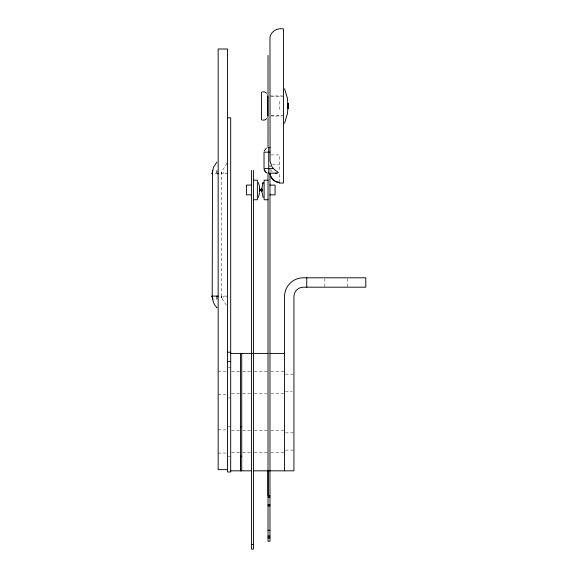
<?xml version="1.0" encoding="UTF-8"?>
<svg xmlns="http://www.w3.org/2000/svg" width="578" height="578" viewBox="0 0 578 578"><rect width="100%" height="100%" fill="white"/><g stroke="black" fill="none" stroke-linecap="round" stroke-linejoin="round"><path stroke-width="0.43" stroke-dasharray="2.89 2.17" d="M226.771 163.206C225.868 167.129 221.497 169.433 221.605 173.689L221.605 296.109C221.497 300.365 225.868 302.67 226.771 306.6M221.844 171.883L221.605 173.689L227.103 173.689M221.844 172.071L221.605 173.689L221.844 173.205M221.844 172.367L221.605 173.689L221.844 172.757M269.977 95.962L282.548 95.962M271.263 96.201L282.57 96.201M271.263 115.766L282.57 115.766M270.88 116.005L282.548 116.005M270.836 154.911L279.369 154.911L279.369 170.907M272.541 164.694L279.369 164.694M214.965 173.689L216.23 173.689M227.103 296.109L221.605 296.109L221.844 297.916M228.339 367.579L230.687 367.579M218.159 371.177L225.846 371.177M231.576 371.726L240.47 371.726M242.608 371.726L251.502 371.726M254.32 371.726L268.019 371.726M270.836 371.726L284.535 371.726M285.395 374.154L293.935 374.154M285.395 391.371L292.222 391.371M231.576 393.799L240.47 393.799M242.608 393.799L251.502 393.799M254.32 393.799L268.019 393.799M270.836 393.799L284.535 393.799M218.159 394.348L225.846 394.348M228.339 397.946L230.687 397.946M228.339 426.282L230.687 426.282M218.159 429.888L225.846 429.888M231.576 430.437L240.47 430.437M242.608 430.437L251.502 430.437M254.32 430.437L268.019 430.437M270.836 430.437L284.535 430.437M285.395 432.857L293.935 432.857M285.395 450.081L293.935 450.081M231.576 452.502L240.47 452.502M242.608 452.502L251.502 452.502M254.32 452.502L268.019 452.502M270.836 452.502L284.535 452.502M218.159 453.058L225.846 453.058M228.339 456.656L230.687 456.656M272.159 171.782L270.771 169.73M221.844 296.593L221.605 296.109L221.844 297.728M221.844 297.041L221.605 296.109L221.844 297.432M270.071 167.006L269.977 165.496L269.977 172.107M347.71 278.647L347.71 287.187M324.85 278.647L324.85 287.187M279.766 101.417L279.766 110.55M279.369 174.462L279.369 181.564M223.657 172.36L223.657 173.689M223.657 296.109L223.657 297.439"/><path stroke-width="0.87" d="M268.019 470.824L268.019 495.772L269.977 495.772M261.798 191.116L261.798 188.71L261.798 191.195M288.075 108.281L287.476 98.412L284.528 88.73M288.075 108.368L288.075 103.513M288.075 108.173L288.075 103.57M288.075 108.05L288.075 103.643M288.075 107.913L288.075 103.744M259.688 190.899L259.392 186.181L258.395 182.511M261.798 189.129L261.798 191L261.798 189.049M288.075 107.761L288.075 103.852M259.688 190.812L259.688 188.746L259.688 191.239L259.688 188.934M288.075 107.595L288.075 103.989M259.688 190.726L259.688 189.006M261.798 190.769L261.798 189.216L261.798 190.928M288.075 107.414L288.075 104.134M259.688 190.639L259.688 189.085M288.075 107.219L288.075 104.293M259.688 190.538L259.688 189.165M261.798 189.606L261.798 190.675M288.075 107.024L288.075 104.466M259.688 190.437L259.688 189.259M261.798 188.703L263.091 182.518L262.687 183.717M288.075 106.814L288.075 104.654M212.516 170.611L212.213 296.109L213.419 302.366L214.886 305.206L216.858 307.72L216.858 307.33M259.688 190.328L259.688 189.353M261.762 189.967L261.798 190.379L261.798 189.613M212.516 170.929L212.213 173.689L212.617 173.689M288.075 106.598L288.075 104.849M212.516 171.435L212.213 173.689L212.516 172.865M259.688 190.22L259.688 189.454M259.573 192.503L258.395 197.423M212.516 172.092L212.213 173.689L213.419 167.432L216.858 162.078M288.075 106.374L288.075 105.052M259.688 190.111L259.688 189.555M284.528 123.258L287.476 113.563L288.075 105.268M264.189 150.952L266.379 148.098M288.075 106.157L288.075 105.485M266.61 118.772L264.623 120.022L262.275 120.087M262.275 91.866L264.623 91.931L266.61 93.181M268.727 147.469L268.727 173.306L278.061 172.995L278.264 172.41L274.478 169.607L272.007 166.818L270.085 161.291L269.977 38.683C269.839 31.768 277.165 27.614 283.444 28.914L283.444 183.053L279.766 183.067M253.46 199.757L257.376 199.742L257.376 180.184L253.46 180.184M227.551 117.854L230.687 117.854L230.687 471.995L227.551 471.995L227.551 48.993L218.159 48.993L218.159 469.647L227.551 469.647M269.977 147.542L268.019 147.542L268.019 55.416M269.977 152.166L264.03 152.166L264.03 168.603L273.423 168.603M218.159 173.689L216.858 173.689L216.858 170.683M268.019 180.192L264.11 180.192L264.11 199.757L268.019 199.75M251.705 185.076L246.416 185.076L246.416 194.858L251.705 194.858M269.781 185.083L275.07 185.083L275.07 194.858L269.781 194.858M218.159 296.109L212.213 296.109L212.516 299.187M227.551 352.233L230.687 352.233M230.687 353.411L268.019 353.411M269.977 353.411L284.535 353.411M227.551 361.626L230.687 361.626M240.47 426.68L241.72 426.68M241.72 456.266L240.47 456.266L240.47 470.824L240.47 353.411M230.687 470.824L251.502 470.824M253.46 470.824L293.935 470.824L293.935 296.579A9.393 9.393 0 0 1 303.327 287.187L365.787 287.187L365.787 277.794L303.327 277.794A18.785 18.785 0 0 0 284.535 296.579L284.535 470.824M268.019 497.044L269.977 497.044M268.019 504.637L269.977 504.637M268.019 505.902L269.977 505.902M268.019 530.308L269.977 530.308M268.019 536.059L269.977 536.059M268.019 537.908L269.977 537.908M251.502 544.404L253.46 544.404M275.424 173.263L276.573 173.292M279.369 183.06L279.369 182.453L275.908 181.665L273.163 179.881L270.844 176.651L270.092 174.072M279.369 182.453C274.796 182.337 270.728 178.624 270.092 174.108M266.689 172.836L265.056 171.536L264.146 169.65M288.075 105.926L288.075 108.483L288.075 105.702M266.379 172.67L264.189 169.824M259.688 189.887L259.688 191.036L259.688 189.772M212.516 296.933L212.213 296.109L212.516 298.869M263.091 197.43L261.798 191.239M212.516 297.706L212.213 296.109L212.516 298.364M306.766 277.794L306.766 287.187M269.977 172.829L269.977 541.225L268.019 541.225L268.019 172.829M267.787 96.049L267.787 115.903M261.523 92.126L261.523 119.827M253.46 170.402L253.46 549.1L251.502 549.1L251.502 170.402M241.72 353.411L241.72 470.824M216.858 296.109L216.858 299.115"/></g></svg>
